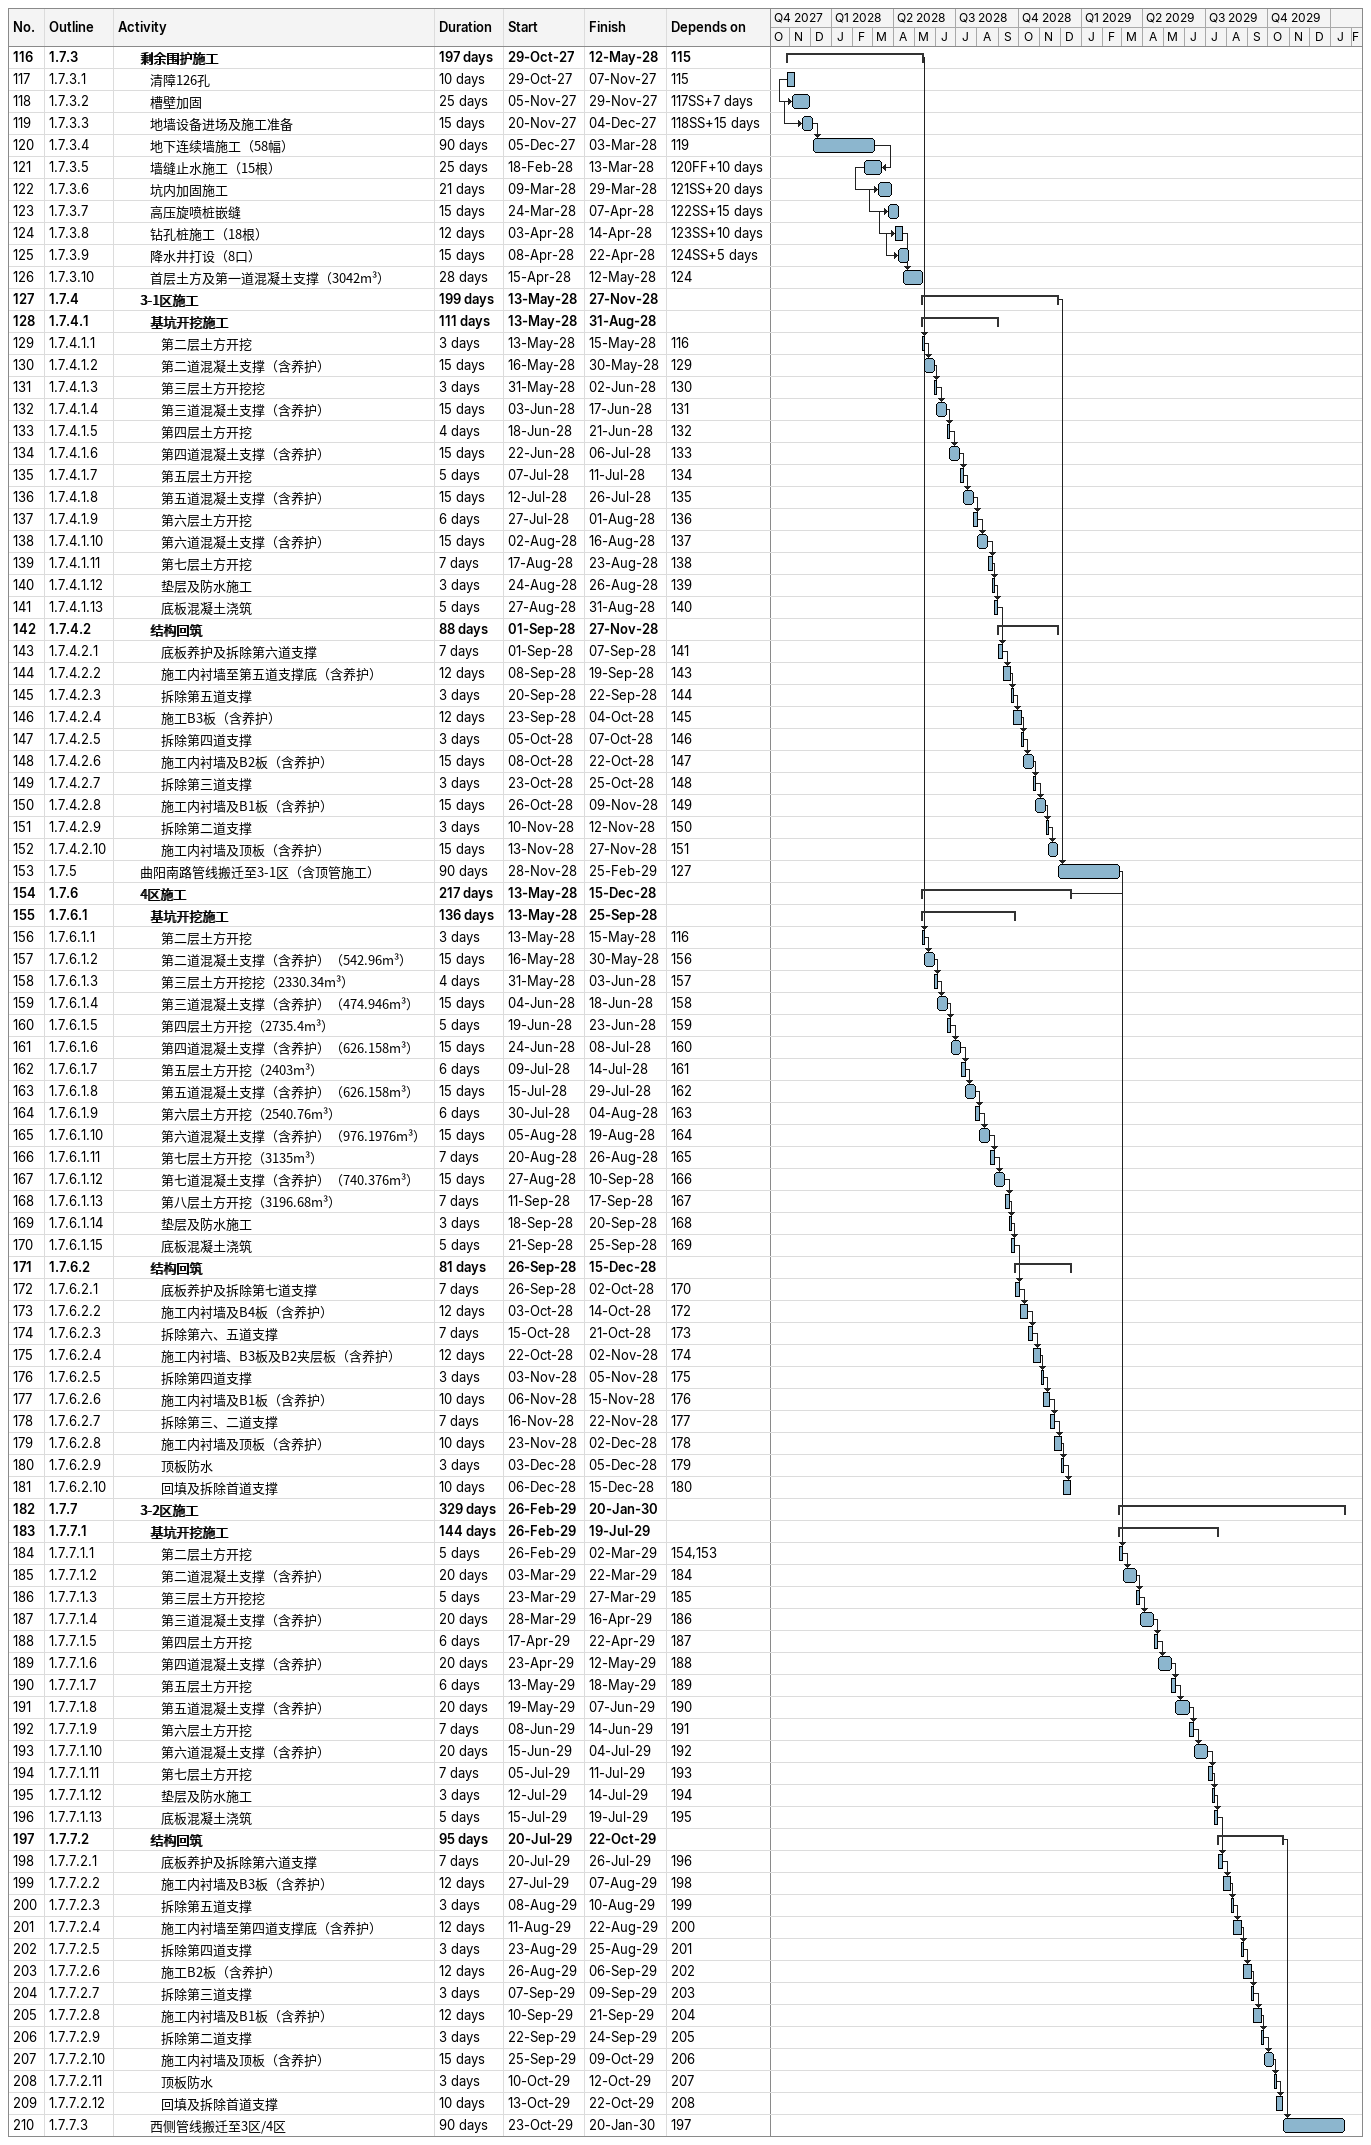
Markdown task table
| ID | WBS | Task | Duration | Start | Finish | Predecessors |
|---|---|---|---|---|---|---|
| 116 | 1.7.3 | **剩余围护施工** | 197d | 2027-10-29 | 2028-05-12 | 115 |
| 117 | 1.7.3.1 | 清障126孔 | 10d | 2027-10-29 | 2027-11-07 | 115 |
| 118 | 1.7.3.2 | 槽壁加固 | 25d | 2027-11-05 | 2027-11-29 | 117SS+7d |
| 119 | 1.7.3.3 | 地墙设备进场及施工准备 | 15d | 2027-11-20 | 2027-12-04 | 118SS+15d |
| 120 | 1.7.3.4 | 地下连续墙施工（58幅） | 90d | 2027-12-05 | 2028-03-03 | 119 |
| 121 | 1.7.3.5 | 墙缝止水施工（15根） | 25d | 2028-02-18 | 2028-03-13 | 120FF+10d |
| 122 | 1.7.3.6 | 坑内加固施工 | 21d | 2028-03-09 | 2028-03-29 | 121SS+20d |
| 123 | 1.7.3.7 | 高压旋喷桩嵌缝 | 15d | 2028-03-24 | 2028-04-07 | 122SS+15d |
| 124 | 1.7.3.8 | 钻孔桩施工（18根） | 12d | 2028-04-03 | 2028-04-14 | 123SS+10d |
| 125 | 1.7.3.9 | 降水井打设（8口） | 15d | 2028-04-08 | 2028-04-22 | 124SS+5d |
| 126 | 1.7.3.10 | 首层土方及第一道混凝土支撑（3042m³） | 28d | 2028-04-15 | 2028-05-12 | 124 |
| 127 | 1.7.4 | **3-1区施工** | 199d | 2028-05-13 | 2028-11-27 |  |
| 128 | 1.7.4.1 | **基坑开挖施工** | 111d | 2028-05-13 | 2028-08-31 |  |
| 129 | 1.7.4.1.1 | 第二层土方开挖 | 3d | 2028-05-13 | 2028-05-15 | 116 |
| 130 | 1.7.4.1.2 | 第二道混凝土支撑（含养护） | 15d | 2028-05-16 | 2028-05-30 | 129 |
| 131 | 1.7.4.1.3 | 第三层土方开挖挖 | 3d | 2028-05-31 | 2028-06-02 | 130 |
| 132 | 1.7.4.1.4 | 第三道混凝土支撑（含养护） | 15d | 2028-06-03 | 2028-06-17 | 131 |
| 133 | 1.7.4.1.5 | 第四层土方开挖 | 4d | 2028-06-18 | 2028-06-21 | 132 |
| 134 | 1.7.4.1.6 | 第四道混凝土支撑（含养护） | 15d | 2028-06-22 | 2028-07-06 | 133 |
| 135 | 1.7.4.1.7 | 第五层土方开挖 | 5d | 2028-07-07 | 2028-07-11 | 134 |
| 136 | 1.7.4.1.8 | 第五道混凝土支撑（含养护） | 15d | 2028-07-12 | 2028-07-26 | 135 |
| 137 | 1.7.4.1.9 | 第六层土方开挖 | 6d | 2028-07-27 | 2028-08-01 | 136 |
| 138 | 1.7.4.1.10 | 第六道混凝土支撑（含养护） | 15d | 2028-08-02 | 2028-08-16 | 137 |
| 139 | 1.7.4.1.11 | 第七层土方开挖 | 7d | 2028-08-17 | 2028-08-23 | 138 |
| 140 | 1.7.4.1.12 | 垫层及防水施工 | 3d | 2028-08-24 | 2028-08-26 | 139 |
| 141 | 1.7.4.1.13 | 底板混凝土浇筑 | 5d | 2028-08-27 | 2028-08-31 | 140 |
| 142 | 1.7.4.2 | **结构回筑** | 88d | 2028-09-01 | 2028-11-27 |  |
| 143 | 1.7.4.2.1 | 底板养护及拆除第六道支撑 | 7d | 2028-09-01 | 2028-09-07 | 141 |
| 144 | 1.7.4.2.2 | 施工内衬墙至第五道支撑底（含养护） | 12d | 2028-09-08 | 2028-09-19 | 143 |
| 145 | 1.7.4.2.3 | 拆除第五道支撑 | 3d | 2028-09-20 | 2028-09-22 | 144 |
| 146 | 1.7.4.2.4 | 施工B3板（含养护） | 12d | 2028-09-23 | 2028-10-04 | 145 |
| 147 | 1.7.4.2.5 | 拆除第四道支撑 | 3d | 2028-10-05 | 2028-10-07 | 146 |
| 148 | 1.7.4.2.6 | 施工内衬墙及B2板（含养护） | 15d | 2028-10-08 | 2028-10-22 | 147 |
| 149 | 1.7.4.2.7 | 拆除第三道支撑 | 3d | 2028-10-23 | 2028-10-25 | 148 |
| 150 | 1.7.4.2.8 | 施工内衬墙及B1板（含养护） | 15d | 2028-10-26 | 2028-11-09 | 149 |
| 151 | 1.7.4.2.9 | 拆除第二道支撑 | 3d | 2028-11-10 | 2028-11-12 | 150 |
| 152 | 1.7.4.2.10 | 施工内衬墙及顶板（含养护） | 15d | 2028-11-13 | 2028-11-27 | 151 |
| 153 | 1.7.5 | 曲阳南路管线搬迁至3-1区（含顶管施工） | 90d | 2028-11-28 | 2029-02-25 | 127 |
| 154 | 1.7.6 | **4区施工** | 217d | 2028-05-13 | 2028-12-15 |  |
| 155 | 1.7.6.1 | **基坑开挖施工** | 136d | 2028-05-13 | 2028-09-25 |  |
| 156 | 1.7.6.1.1 | 第二层土方开挖 | 3d | 2028-05-13 | 2028-05-15 | 116 |
| 157 | 1.7.6.1.2 | 第二道混凝土支撑（含养护）（542.96m³） | 15d | 2028-05-16 | 2028-05-30 | 156 |
| 158 | 1.7.6.1.3 | 第三层土方开挖挖（2330.34m³） | 4d | 2028-05-31 | 2028-06-03 | 157 |
| 159 | 1.7.6.1.4 | 第三道混凝土支撑（含养护）（474.946m³） | 15d | 2028-06-04 | 2028-06-18 | 158 |
| 160 | 1.7.6.1.5 | 第四层土方开挖（2735.4m³） | 5d | 2028-06-19 | 2028-06-23 | 159 |
| 161 | 1.7.6.1.6 | 第四道混凝土支撑（含养护）（626.158m³） | 15d | 2028-06-24 | 2028-07-08 | 160 |
| 162 | 1.7.6.1.7 | 第五层土方开挖（2403m³） | 6d | 2028-07-09 | 2028-07-14 | 161 |
| 163 | 1.7.6.1.8 | 第五道混凝土支撑（含养护）（626.158m³） | 15d | 2028-07-15 | 2028-07-29 | 162 |
| 164 | 1.7.6.1.9 | 第六层土方开挖（2540.76m³） | 6d | 2028-07-30 | 2028-08-04 | 163 |
| 165 | 1.7.6.1.10 | 第六道混凝土支撑（含养护）（976.1976m³） | 15d | 2028-08-05 | 2028-08-19 | 164 |
| 166 | 1.7.6.1.11 | 第七层土方开挖（3135m³） | 7d | 2028-08-20 | 2028-08-26 | 165 |
| 167 | 1.7.6.1.12 | 第七道混凝土支撑（含养护）（740.376m³） | 15d | 2028-08-27 | 2028-09-10 | 166 |
| 168 | 1.7.6.1.13 | 第八层土方开挖（3196.68m³） | 7d | 2028-09-11 | 2028-09-17 | 167 |
| 169 | 1.7.6.1.14 | 垫层及防水施工 | 3d | 2028-09-18 | 2028-09-20 | 168 |
| 170 | 1.7.6.1.15 | 底板混凝土浇筑 | 5d | 2028-09-21 | 2028-09-25 | 169 |
| 171 | 1.7.6.2 | **结构回筑** | 81d | 2028-09-26 | 2028-12-15 |  |
| 172 | 1.7.6.2.1 | 底板养护及拆除第七道支撑 | 7d | 2028-09-26 | 2028-10-02 | 170 |
| 173 | 1.7.6.2.2 | 施工内衬墙及B4板（含养护） | 12d | 2028-10-03 | 2028-10-14 | 172 |
| 174 | 1.7.6.2.3 | 拆除第六、五道支撑 | 7d | 2028-10-15 | 2028-10-21 | 173 |
| 175 | 1.7.6.2.4 | 施工内衬墙、B3板及B2夹层板（含养护） | 12d | 2028-10-22 | 2028-11-02 | 174 |
| 176 | 1.7.6.2.5 | 拆除第四道支撑 | 3d | 2028-11-03 | 2028-11-05 | 175 |
| 177 | 1.7.6.2.6 | 施工内衬墙及B1板（含养护） | 10d | 2028-11-06 | 2028-11-15 | 176 |
| 178 | 1.7.6.2.7 | 拆除第三、二道支撑 | 7d | 2028-11-16 | 2028-11-22 | 177 |
| 179 | 1.7.6.2.8 | 施工内衬墙及顶板（含养护） | 10d | 2028-11-23 | 2028-12-02 | 178 |
| 180 | 1.7.6.2.9 | 顶板防水 | 3d | 2028-12-03 | 2028-12-05 | 179 |
| 181 | 1.7.6.2.10 | 回填及拆除首道支撑 | 10d | 2028-12-06 | 2028-12-15 | 180 |
| 182 | 1.7.7 | **3-2区施工** | 329d | 2029-02-26 | 2030-01-20 |  |
| 183 | 1.7.7.1 | **基坑开挖施工** | 144d | 2029-02-26 | 2029-07-19 |  |
| 184 | 1.7.7.1.1 | 第二层土方开挖 | 5d | 2029-02-26 | 2029-03-02 | 154, 153 |
| 185 | 1.7.7.1.2 | 第二道混凝土支撑（含养护） | 20d | 2029-03-03 | 2029-03-22 | 184 |
| 186 | 1.7.7.1.3 | 第三层土方开挖挖 | 5d | 2029-03-23 | 2029-03-27 | 185 |
| 187 | 1.7.7.1.4 | 第三道混凝土支撑（含养护） | 20d | 2029-03-28 | 2029-04-16 | 186 |
| 188 | 1.7.7.1.5 | 第四层土方开挖 | 6d | 2029-04-17 | 2029-04-22 | 187 |
| 189 | 1.7.7.1.6 | 第四道混凝土支撑（含养护） | 20d | 2029-04-23 | 2029-05-12 | 188 |
| 190 | 1.7.7.1.7 | 第五层土方开挖 | 6d | 2029-05-13 | 2029-05-18 | 189 |
| 191 | 1.7.7.1.8 | 第五道混凝土支撑（含养护） | 20d | 2029-05-19 | 2029-06-07 | 190 |
| 192 | 1.7.7.1.9 | 第六层土方开挖 | 7d | 2029-06-08 | 2029-06-14 | 191 |
| 193 | 1.7.7.1.10 | 第六道混凝土支撑（含养护） | 20d | 2029-06-15 | 2029-07-04 | 192 |
| 194 | 1.7.7.1.11 | 第七层土方开挖 | 7d | 2029-07-05 | 2029-07-11 | 193 |
| 195 | 1.7.7.1.12 | 垫层及防水施工 | 3d | 2029-07-12 | 2029-07-14 | 194 |
| 196 | 1.7.7.1.13 | 底板混凝土浇筑 | 5d | 2029-07-15 | 2029-07-19 | 195 |
| 197 | 1.7.7.2 | **结构回筑** | 95d | 2029-07-20 | 2029-10-22 |  |
| 198 | 1.7.7.2.1 | 底板养护及拆除第六道支撑 | 7d | 2029-07-20 | 2029-07-26 | 196 |
| 199 | 1.7.7.2.2 | 施工内衬墙及B3板（含养护） | 12d | 2029-07-27 | 2029-08-07 | 198 |
| 200 | 1.7.7.2.3 | 拆除第五道支撑 | 3d | 2029-08-08 | 2029-08-10 | 199 |
| 201 | 1.7.7.2.4 | 施工内衬墙至第四道支撑底（含养护） | 12d | 2029-08-11 | 2029-08-22 | 200 |
| 202 | 1.7.7.2.5 | 拆除第四道支撑 | 3d | 2029-08-23 | 2029-08-25 | 201 |
| 203 | 1.7.7.2.6 | 施工B2板（含养护） | 12d | 2029-08-26 | 2029-09-06 | 202 |
| 204 | 1.7.7.2.7 | 拆除第三道支撑 | 3d | 2029-09-07 | 2029-09-09 | 203 |
| 205 | 1.7.7.2.8 | 施工内衬墙及B1板（含养护） | 12d | 2029-09-10 | 2029-09-21 | 204 |
| 206 | 1.7.7.2.9 | 拆除第二道支撑 | 3d | 2029-09-22 | 2029-09-24 | 205 |
| 207 | 1.7.7.2.10 | 施工内衬墙及顶板（含养护） | 15d | 2029-09-25 | 2029-10-09 | 206 |
| 208 | 1.7.7.2.11 | 顶板防水 | 3d | 2029-10-10 | 2029-10-12 | 207 |
| 209 | 1.7.7.2.12 | 回填及拆除首道支撑 | 10d | 2029-10-13 | 2029-10-22 | 208 |
| 210 | 1.7.7.3 | 西侧管线搬迁至3区/4区 | 90d | 2029-10-23 | 2030-01-20 | 197 |
